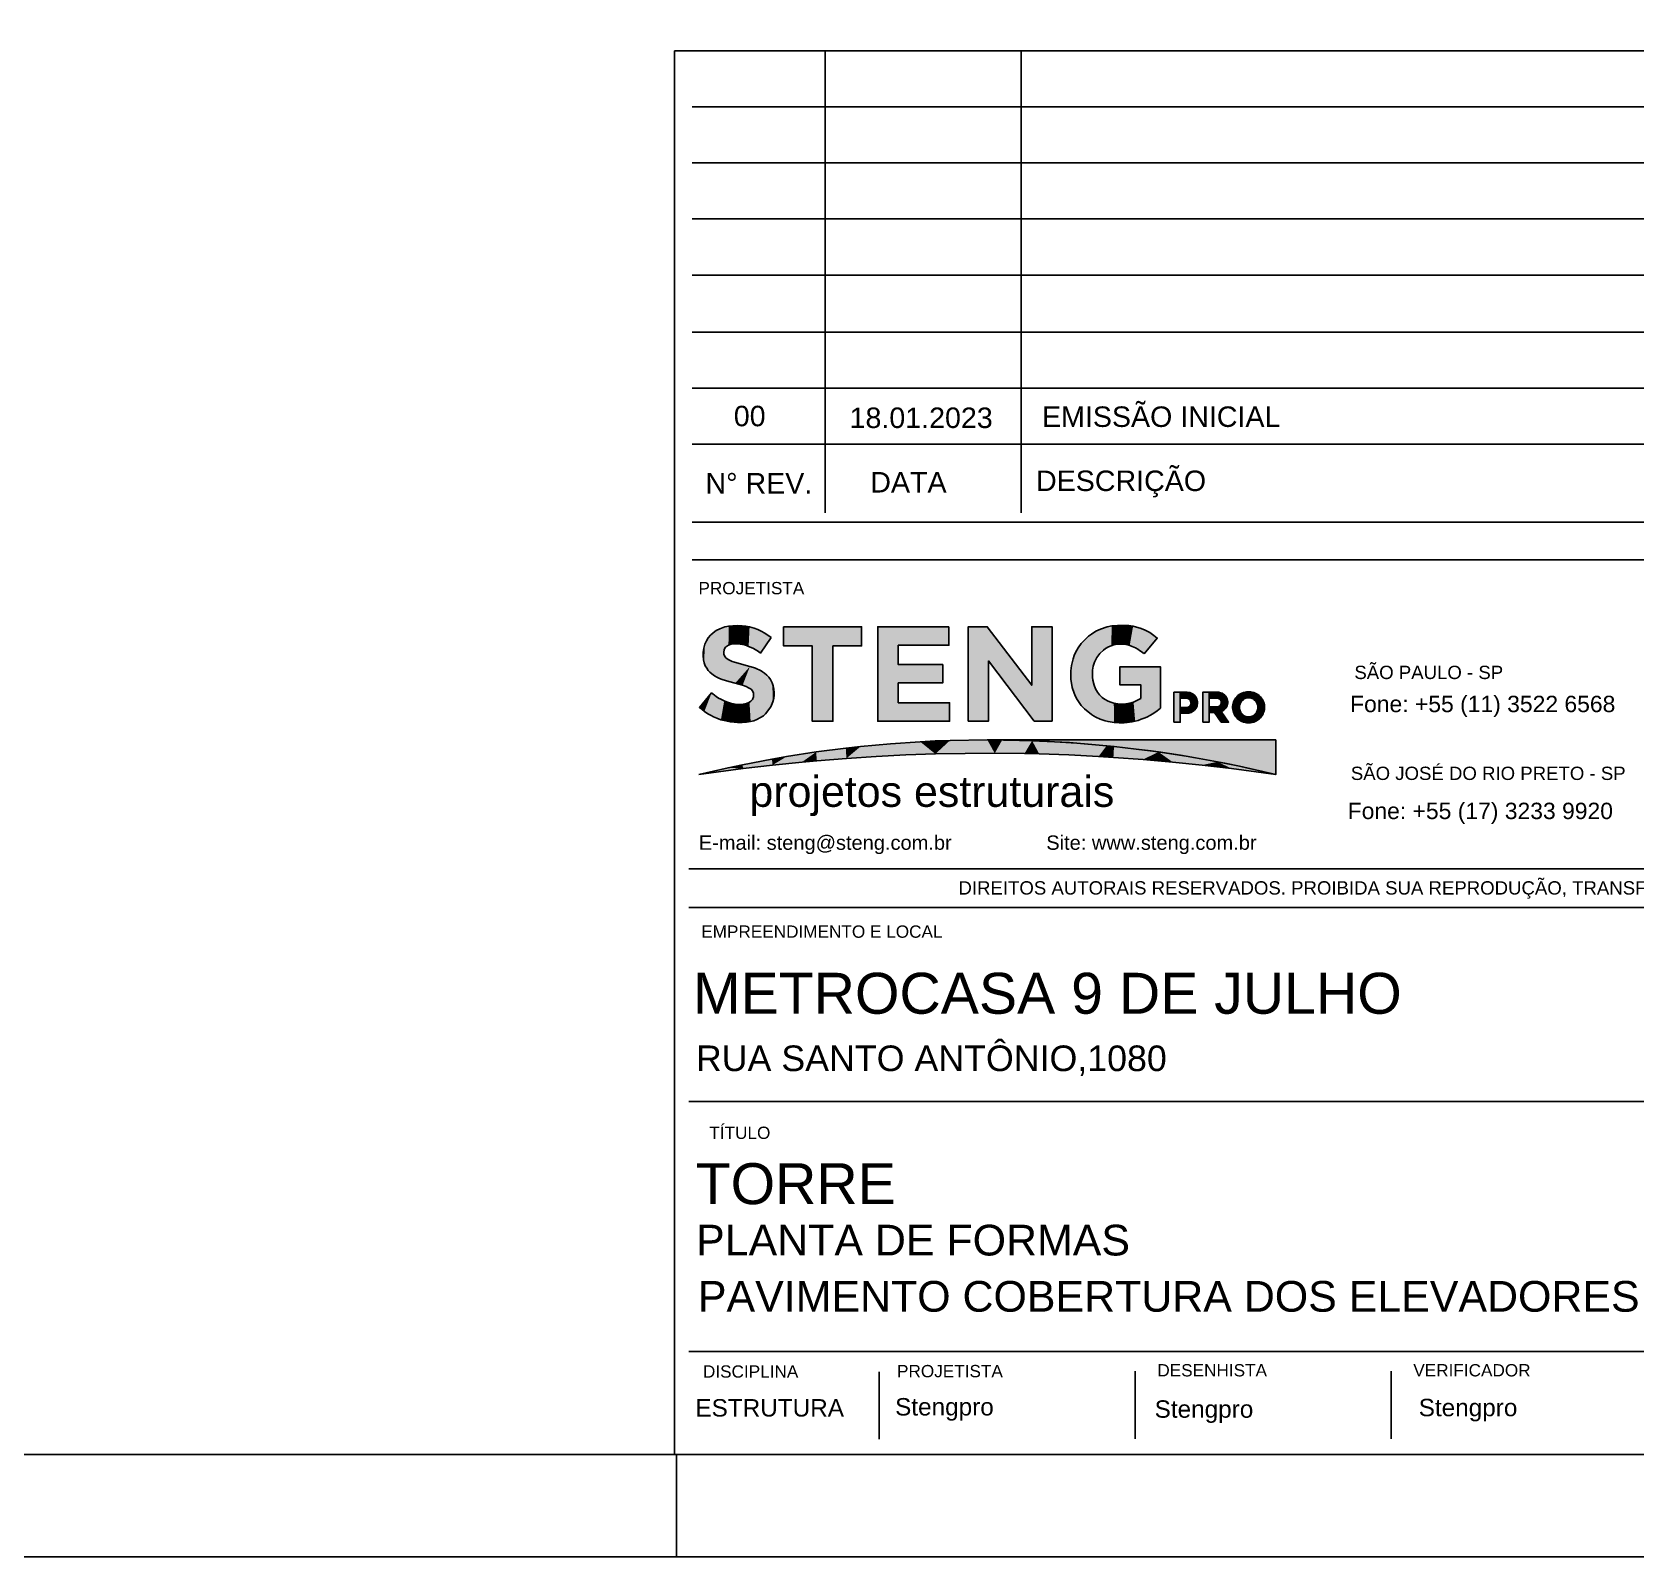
# Model space of a CAD drawing. Extents: x 0 to 95, y 0 to 59.4.
# Drawn here: x 70.21 to 85.87, y 0 to 14.89 of the extents above; entities that cross this region are included whole.
import ezdxf

# ---------------------------------------------------------------- set-up
doc = ezdxf.new("R2010")
doc.units = 0
doc.header["$MEASUREMENT"] = 0
for name, color, linetype in [('1', 1, 'CONTINUOUS'), ('14', 170, 'CONTINUOUS'), ('15', 8, 'CONTINUOUS'), ('16', 10, 'CONTINUOUS'), ('2', 2, 'CONTINUOUS'), ('4', 4, 'CONTINUOUS'), ('5', 5, 'CONTINUOUS'), ('7', 7, 'CONTINUOUS')]:
    doc.layers.add(name, color=color, linetype=linetype)
doc.styles.add('TQS_ARIAL', font='arial.ttf')

msp = doc.modelspace()

# ---------------------------------------------------------------- linework, layer by layer
at = {"layer": '1', "linetype": 'Continuous'}
for p, q in [((93.979955, 14.706726), (76.479955, 14.706726)), ((76.479955, 14.706726), (76.479955, 1.000071)), ((77.951957, 10.195568), (77.951957, 14.706726)), ((79.864521, 14.706726), (79.864521, 10.195568)), ((93.979955, 14.159495), (76.651957, 14.159495)), ((76.651957, 13.612263), (93.979955, 13.612263)), ((93.979955, 13.065031), (76.651957, 13.065031)), ((76.651957, 12.517799), (93.979955, 12.517799)), ((93.979955, 11.960198), (76.651957, 11.960198)), ((76.651957, 11.412966), (93.979955, 11.412966)), ((93.979955, 10.865734), (76.651957, 10.865734)), ((76.651957, 10.102805), (93.979955, 10.102805)), ((93.979955, 9.736183), (76.651957, 9.736183)), ((76.619955, 6.718378), (93.841331, 6.718378)), ((93.839955, 6.341537), (76.619955, 6.341537)), ((76.619955, 4.44651), (89.784446, 4.44651)), ((93.839955, 2.007086), (76.619955, 2.007086)), ((78.479955, 1.148657), (78.479955, 1.808902)), ((78.479955, 1.148657), (78.479955, 1.808902)), ((80.979955, 1.152926), (80.979955, 1.81317)), ((83.479955, 1.152926), (83.479955, 1.81317))]:
    msp.add_line(p, q, dxfattribs=at)
msp.add_lwpolyline([(39.500016, 59.400071), (58.000016, 59.400071), (58.000016, 58.400071), (58.000016, 59.400071), (76.500016, 59.400071), (76.500016, 58.400071), (76.500016, 59.400071), (95.000016, 59.400071), (94.000016, 59.400071), (95.000016, 59.400071), (95.000016, 29.700071), (94.000016, 29.700071), (95.000016, 29.700071), (95.000016, 0.000071), (76.500016, 0.000071), (76.500016, 1.000071), (76.500016, 0.000071), (58.000016, 0.000071), (58.000016, 1.000071), (58.000016, 0.000071), (39.500016, 0.000071)], dxfattribs=at)
at = {"layer": '14', "linetype": 'Continuous'}
for points in [[(77.423563, 8.97764), (77.360777, 9.021723), (77.3271, 9.040141), (77.292147, 9.056004), (77.25611, 9.069223), (77.212965, 9.081206), (77.176383, 9.088253), (77.140019, 9.092749), (77.094253, 9.095007), (77.048455, 9.093519), (77.009994, 9.089347), (76.970843, 9.08145), (76.922194, 9.06404), (76.887814, 9.045808), (76.855987, 9.023525), (76.831882, 9.002254), (76.808538, 8.973503), (76.791873, 8.946478), (76.776662, 8.912711), (76.765724, 8.874436), (76.760608, 8.835227), (76.759555, 8.800279), (76.762265, 8.761117), (76.768926, 8.73222), (76.780522, 8.702217), (76.793885, 8.678093), (76.809003, 8.657297), (76.824849, 8.640545), (76.844207, 8.623787), (76.871357, 8.604278), (76.892949, 8.591522), (76.917837, 8.579416), (76.946655, 8.568448), (76.978844, 8.558907), (77.011225, 8.549488), (77.072572, 8.531642), (77.144771, 8.511188), (77.178269, 8.498351), (77.201975, 8.487484), (77.227166, 8.47296), (77.239873, 8.45885), (77.249651, 8.435916), (77.250625, 8.399511), (77.24118, 8.372915), (77.226755, 8.355717), (77.212395, 8.346026), (77.182885, 8.334587), (77.149676, 8.326962), (77.124158, 8.324491), (77.092617, 8.32535), (77.054379, 8.331152), (77.026815, 8.337091), (76.995981, 8.34617), (76.964699, 8.358227), (76.930709, 8.374889), (76.909927, 8.387145), (76.887948, 8.402022), (76.854817, 8.427102), (76.841601, 8.437106), (76.723771, 8.294995), (76.745, 8.276823), (76.771609, 8.256418), (76.794665, 8.240631), (76.812896, 8.229277), (76.837161, 8.215577), (76.861908, 8.203151), (76.893763, 8.189273), (76.932997, 8.175381), (76.964828, 8.166393), (77.023886, 8.154551), (77.061413, 8.150145), (77.096343, 8.148182), (77.139738, 8.148571), (77.181261, 8.151893), (77.223386, 8.158243), (77.253458, 8.165664), (77.284454, 8.177993), (77.320544, 8.196944), (77.347394, 8.214805), (77.368592, 8.231623), (77.421309, 8.299933), (77.441262, 8.349128), (77.449874, 8.386843), (77.452839, 8.413658), (77.453273, 8.440531), (77.450428, 8.472858), (77.443946, 8.504656), (77.433909, 8.535517), (77.417717, 8.568721), (77.399352, 8.59102), (77.379786, 8.610894), (77.358573, 8.628997), (77.33789, 8.643857), (77.32641, 8.651112), (77.306902, 8.661945), (77.291804, 8.669167), (77.271128, 8.677556), (77.24992, 8.68449), (77.215575, 8.694321), (77.065725, 8.737398), (77.041949, 8.743729), (77.021789, 8.75222), (77.002903, 8.763258), (76.981572, 8.780349), (76.973866, 8.788118), (76.962815, 8.813074), (76.96027, 8.831694), (76.965717, 8.862334), (76.978283, 8.882333), (77.006353, 8.903981), (77.034489, 8.912466), (77.065062, 8.916919), (77.104281, 8.91683), (77.122506, 8.914582), (77.163608, 8.904925), (77.18388, 8.898596), (77.203848, 8.891365), (77.228319, 8.881078), (77.252175, 8.869437), (77.268851, 8.860272), (77.284398, 8.850932), (77.300918, 8.840068), (77.319315, 8.826767), (77.423563, 8.97764)], [(81.066454, 8.818997), (81.194664, 8.971745), (81.162441, 8.997945), (81.121064, 9.02571), (81.077122, 9.049207), (81.03886, 9.065356), (80.958977, 9.087845), (80.91791, 9.094028), (80.851133, 9.096853), (80.805091, 9.095571), (80.75085, 9.090996), (80.705104, 9.08226), (80.640538, 9.060754), (80.594512, 9.03865), (80.55114, 9.011706), (80.523953, 8.991208), (80.486116, 8.956923), (80.452201, 8.918755), (80.422605, 8.877148), (80.397674, 8.83259), (80.383791, 8.8015), (80.372184, 8.769491), (80.356027, 8.703383), (80.350243, 8.652653), (80.349409, 8.610004), (80.351524, 8.567021), (80.355975, 8.532878), (80.364949, 8.49079), (80.383744, 8.433569), (80.397649, 8.402069), (80.413769, 8.371644), (80.432022, 8.342449), (80.452314, 8.314632), (80.482493, 8.281733), (80.552424, 8.225023), (80.572757, 8.212195), (80.593706, 8.200397), (80.637237, 8.180009), (80.686165, 8.16404), (80.71494, 8.157062), (80.773366, 8.14753), (80.822588, 8.144149), (80.87192, 8.144943), (80.901424, 8.147421), (80.950197, 8.154869), (80.979097, 8.16131), (81.007632, 8.169209), (81.037685, 8.179122), (81.065493, 8.189733), (81.092724, 8.201748), (81.129743, 8.220866), (81.160321, 8.239319), (81.194489, 8.263163), (81.226869, 8.289382), (81.226869, 8.690523), (80.829084, 8.690523), (80.829084, 8.516781), (81.033061, 8.516781), (81.033061, 8.383771), (81.008019, 8.36817), (80.963461, 8.347444), (80.925871, 8.335883), (80.887154, 8.328974), (80.83805, 8.327029), (80.808646, 8.329451), (80.770016, 8.33683), (80.74179, 8.345417), (80.714464, 8.356542), (80.679823, 8.375162), (80.657121, 8.392704), (80.630819, 8.419855), (80.611738, 8.444928), (80.592579, 8.477515), (80.577799, 8.512307), (80.565325, 8.561113), (80.561879, 8.592432), (80.562484, 8.658032), (80.570044, 8.69838), (80.58298, 8.737339), (80.60526, 8.781255), (80.63435, 8.820989), (80.669483, 8.855494), (80.689033, 8.870497), (80.718954, 8.887149), (80.74423, 8.897728), (80.770429, 8.905756), (80.804082, 8.912085), (80.831407, 8.914123), (80.865626, 8.912857), (80.906092, 8.905778), (80.925819, 8.900006), (80.948446, 8.891394), (80.981603, 8.875964), (81.004007, 8.863573), (81.022619, 8.851944), (81.037677, 8.841564), (81.062264, 8.82254)], [(77.545375, 9.082331), (78.307558, 9.082331), (78.307558, 8.896464), (78.027002, 8.896464), (78.027002, 8.16086), (77.824618, 8.16086), (77.824618, 8.896464), (77.545375, 8.896464), (77.545375, 9.082331)], [(79.159363, 9.082331), (78.464919, 9.082331), (78.464919, 8.16086), (79.165502, 8.16086), (79.165502, 8.340464), (78.664217, 8.340464), (78.664217, 8.535431), (79.09985, 8.535431), (79.09985, 8.71385), (78.664217, 8.71385), (78.664217, 8.902988), (79.159363, 8.902988), (79.159363, 9.082331)], [(79.348925, 8.16234), (79.348925, 9.082331), (79.534019, 9.082331), (79.968351, 8.512042), (79.968351, 9.082331), (80.167258, 9.082331), (80.167258, 8.16234), (79.992568, 8.16234), (79.547816, 8.748717), (79.547816, 8.16234), (79.348925, 8.16234)]]:
    msp.add_lwpolyline(points, dxfattribs=at)
for points in [[(76.970843, 9.08145), (76.978283, 8.882333), (77.009994, 9.089347)], [(77.006353, 8.903981), (77.009994, 9.089347), (76.978283, 8.882333)], [(77.034489, 8.912466), (77.009994, 9.089347), (77.006353, 8.903981)], [(77.034489, 8.912466), (77.048455, 9.093519), (77.009994, 9.089347)], [(77.065062, 8.916919), (77.048455, 9.093519), (77.034489, 8.912466)], [(77.065062, 8.916919), (77.094253, 9.095007), (77.048455, 9.093519)], [(77.104281, 8.91683), (77.094253, 9.095007), (77.065062, 8.916919)], [(77.104281, 8.91683), (77.140019, 9.092749), (77.094253, 9.095007)], [(77.122506, 8.914582), (77.140019, 9.092749), (77.104281, 8.91683)], [(77.163608, 8.904925), (77.140019, 9.092749), (77.122506, 8.914582)], [(77.163608, 8.904925), (77.176383, 9.088253), (77.140019, 9.092749)], [(77.18388, 8.898596), (77.176383, 9.088253), (77.163608, 8.904925)], [(77.176383, 9.088253), (77.18388, 8.898596), (77.212965, 9.081206)], [(80.705104, 9.08226), (80.718954, 8.887149), (80.75085, 9.090996)], [(80.718954, 8.887149), (80.74423, 8.897728), (80.75085, 9.090996)], [(80.74423, 8.897728), (80.770429, 8.905756), (80.75085, 9.090996)], [(80.770429, 8.905756), (80.805091, 9.095571), (80.75085, 9.090996)], [(80.804082, 8.912085), (80.805091, 9.095571), (80.770429, 8.905756)], [(80.831407, 8.914123), (80.805091, 9.095571), (80.804082, 8.912085)], [(80.831407, 8.914123), (80.851133, 9.096853), (80.805091, 9.095571)], [(80.865626, 8.912857), (80.851133, 9.096853), (80.831407, 8.914123)], [(80.851133, 9.096853), (80.865626, 8.912857), (80.91791, 9.094028)], [(80.865626, 8.912857), (80.906092, 8.905778), (80.91791, 9.094028)], [(80.906092, 8.905778), (80.925819, 8.900006), (80.91791, 9.094028)], [(80.925819, 8.900006), (80.958977, 9.087845), (80.91791, 9.094028)], [(80.925819, 8.900006), (80.948446, 8.891394), (80.958977, 9.087845)], [(80.948446, 8.891394), (80.981603, 8.875964), (80.958977, 9.087845)], [(80.958977, 9.087845), (80.981603, 8.875964), (81.03886, 9.065356)], [(76.780522, 8.702217), (76.791873, 8.946478), (76.776662, 8.912711)], [(76.793885, 8.678093), (76.791873, 8.946478), (76.780522, 8.702217)], [(76.793885, 8.678093), (76.808538, 8.973503), (76.791873, 8.946478)], [(76.809003, 8.657297), (76.808538, 8.973503), (76.793885, 8.678093)], [(76.809003, 8.657297), (76.831882, 9.002254), (76.808538, 8.973503)], [(76.809003, 8.657297), (76.824849, 8.640545), (76.831882, 9.002254)], [(76.824849, 8.640545), (76.844207, 8.623787), (76.831882, 9.002254)], [(76.831882, 9.002254), (76.844207, 8.623787), (76.855987, 9.023525)], [(76.844207, 8.623787), (76.871357, 8.604278), (76.855987, 9.023525)], [(76.855987, 9.023525), (76.871357, 8.604278), (76.887814, 9.045808)], [(76.871357, 8.604278), (76.892949, 8.591522), (76.887814, 9.045808)], [(76.887814, 9.045808), (76.892949, 8.591522), (76.922194, 9.06404)], [(76.892949, 8.591522), (76.917837, 8.579416), (76.922194, 9.06404)], [(76.922194, 9.06404), (76.917837, 8.579416), (76.946655, 8.568448)], [(76.970843, 9.08145), (76.922194, 9.06404), (76.946655, 8.568448)], [(76.970843, 9.08145), (76.946655, 8.568448), (76.96027, 8.831694)], [(76.970843, 9.08145), (76.96027, 8.831694), (76.965717, 8.862334)], [(76.970843, 9.08145), (76.965717, 8.862334), (76.978283, 8.882333)], [(77.18388, 8.898596), (77.203848, 8.891365), (77.212965, 9.081206)], [(77.203848, 8.891365), (77.228319, 8.881078), (77.212965, 9.081206)], [(77.228319, 8.881078), (77.25611, 9.069223), (77.212965, 9.081206)], [(77.228319, 8.881078), (77.252175, 8.869437), (77.25611, 9.069223)], [(77.252175, 8.869437), (77.268851, 8.860272), (77.25611, 9.069223)], [(77.25611, 9.069223), (77.268851, 8.860272), (77.292147, 9.056004)], [(77.268851, 8.860272), (77.284398, 8.850932), (77.292147, 9.056004)], [(77.292147, 9.056004), (77.284398, 8.850932), (77.300918, 8.840068)], [(77.3271, 9.040141), (77.292147, 9.056004), (77.300918, 8.840068)], [(77.3271, 9.040141), (77.300918, 8.840068), (77.319315, 8.826767)], [(77.3271, 9.040141), (77.319315, 8.826767), (77.423563, 8.97764)], [(77.3271, 9.040141), (77.423563, 8.97764), (77.360777, 9.021723)], [(77.824618, 8.896464), (77.545375, 8.896464), (78.307558, 9.082331)], [(78.307558, 9.082331), (77.545375, 8.896464), (77.545375, 9.082331)], [(78.027002, 8.896464), (77.824618, 8.896464), (78.307558, 9.082331)], [(78.307558, 9.082331), (78.307558, 8.896464), (78.027002, 8.896464)], [(78.664217, 8.902988), (79.159363, 9.082331), (78.464919, 9.082331)], [(78.664217, 8.902988), (78.464919, 9.082331), (78.664217, 8.340464)], [(78.664217, 8.340464), (78.464919, 9.082331), (78.464919, 8.16086)], [(78.664217, 8.902988), (79.159363, 8.902988), (79.159363, 9.082331)], [(79.348925, 9.082331), (79.534019, 9.082331), (79.348925, 8.16234)], [(79.534019, 9.082331), (79.547816, 8.16234), (79.348925, 8.16234)], [(79.547816, 8.16234), (79.534019, 9.082331), (79.547816, 8.748717)], [(79.534019, 9.082331), (79.968351, 8.512042), (79.547816, 8.748717)], [(79.968351, 8.512042), (80.167258, 9.082331), (79.992568, 8.16234)], [(79.968351, 8.512042), (79.968351, 9.082331), (80.167258, 9.082331)], [(79.992568, 8.16234), (80.167258, 9.082331), (80.167258, 8.16234)], [(80.452201, 8.918755), (80.452314, 8.314632), (80.486116, 8.956923)], [(80.452314, 8.314632), (80.482493, 8.281733), (80.486116, 8.956923)], [(80.552424, 8.225023), (80.486116, 8.956923), (80.482493, 8.281733)], [(80.552424, 8.225023), (80.523953, 8.991208), (80.486116, 8.956923)], [(80.552424, 8.225023), (80.55114, 9.011706), (80.523953, 8.991208)], [(80.594512, 9.03865), (80.55114, 9.011706), (80.562484, 8.658032)], [(80.552424, 8.225023), (80.562484, 8.658032), (80.55114, 9.011706)], [(80.594512, 9.03865), (80.562484, 8.658032), (80.570044, 8.69838)], [(80.594512, 9.03865), (80.570044, 8.69838), (80.58298, 8.737339)], [(80.594512, 9.03865), (80.58298, 8.737339), (80.60526, 8.781255)], [(80.594512, 9.03865), (80.60526, 8.781255), (80.640538, 9.060754)], [(80.63435, 8.820989), (80.640538, 9.060754), (80.60526, 8.781255)], [(80.669483, 8.855494), (80.640538, 9.060754), (80.63435, 8.820989)], [(80.669483, 8.855494), (80.705104, 9.08226), (80.640538, 9.060754)], [(80.689033, 8.870497), (80.705104, 9.08226), (80.669483, 8.855494)], [(80.689033, 8.870497), (80.718954, 8.887149), (80.705104, 9.08226)], [(80.981603, 8.875964), (81.004007, 8.863573), (81.03886, 9.065356)], [(81.03886, 9.065356), (81.004007, 8.863573), (81.022619, 8.851944)], [(81.022619, 8.851944), (81.037677, 8.841564), (81.03886, 9.065356)], [(81.037677, 8.841564), (81.066454, 8.818997), (81.03886, 9.065356)], [(81.03886, 9.065356), (81.066454, 8.818997), (81.077122, 9.049207)], [(81.066454, 8.818997), (81.194664, 8.971745), (81.077122, 9.049207)], [(81.077122, 9.049207), (81.194664, 8.971745), (81.121064, 9.02571)], [(81.194664, 8.971745), (81.162441, 8.997945), (81.121064, 9.02571)], [(76.760608, 8.835227), (76.759555, 8.800279), (76.762265, 8.761117)], [(76.762265, 8.761117), (76.765724, 8.874436), (76.760608, 8.835227)], [(76.768926, 8.73222), (76.765724, 8.874436), (76.762265, 8.761117)], [(76.768926, 8.73222), (76.776662, 8.912711), (76.765724, 8.874436)], [(76.780522, 8.702217), (76.776662, 8.912711), (76.768926, 8.73222)], [(76.96027, 8.831694), (76.946655, 8.568448), (76.978844, 8.558907)], [(76.962815, 8.813074), (76.96027, 8.831694), (76.978844, 8.558907)], [(76.973866, 8.788118), (76.962815, 8.813074), (76.978844, 8.558907)], [(76.981572, 8.780349), (76.973866, 8.788118), (76.978844, 8.558907)], [(77.011225, 8.549488), (76.981572, 8.780349), (76.978844, 8.558907)], [(77.011225, 8.549488), (77.002903, 8.763258), (76.981572, 8.780349)], [(78.027002, 8.16086), (77.824618, 8.16086), (78.027002, 8.896464)], [(77.824618, 8.16086), (77.824618, 8.896464), (78.027002, 8.896464)], [(78.664217, 8.902988), (78.664217, 8.340464), (78.664217, 8.535431)], [(78.664217, 8.902988), (78.664217, 8.535431), (78.664217, 8.71385)], [(80.372184, 8.769491), (80.383744, 8.433569), (80.383791, 8.8015)], [(80.383744, 8.433569), (80.397649, 8.402069), (80.383791, 8.8015)], [(80.383791, 8.8015), (80.397649, 8.402069), (80.397674, 8.83259)], [(80.397649, 8.402069), (80.413769, 8.371644), (80.397674, 8.83259)], [(80.397674, 8.83259), (80.413769, 8.371644), (80.422605, 8.877148)], [(80.413769, 8.371644), (80.432022, 8.342449), (80.422605, 8.877148)], [(80.422605, 8.877148), (80.432022, 8.342449), (80.452201, 8.918755)], [(80.432022, 8.342449), (80.452314, 8.314632), (80.452201, 8.918755)], [(77.021789, 8.75222), (77.002903, 8.763258), (77.011225, 8.549488)], [(77.072572, 8.531642), (77.021789, 8.75222), (77.011225, 8.549488)], [(77.041949, 8.743729), (77.021789, 8.75222), (77.072572, 8.531642)], [(77.065725, 8.737398), (77.041949, 8.743729), (77.072572, 8.531642)], [(77.215575, 8.694321), (77.065725, 8.737398), (77.072572, 8.531642)], [(77.215575, 8.694321), (77.072572, 8.531642), (77.144771, 8.511188)], [(77.215575, 8.694321), (77.144771, 8.511188), (77.178269, 8.498351)], [(77.215575, 8.694321), (77.178269, 8.498351), (77.201975, 8.487484)], [(77.215575, 8.694321), (77.201975, 8.487484), (77.227166, 8.47296)], [(77.24992, 8.68449), (77.215575, 8.694321), (77.227166, 8.47296)], [(77.24992, 8.68449), (77.227166, 8.47296), (77.239873, 8.45885)], [(77.24992, 8.68449), (77.239873, 8.45885), (77.249651, 8.435916)], [(77.24992, 8.68449), (77.249651, 8.435916), (77.250625, 8.399511)], [(77.271128, 8.677556), (77.24992, 8.68449), (77.250625, 8.399511)], [(77.271128, 8.677556), (77.250625, 8.399511), (77.253458, 8.165664)], [(77.271128, 8.677556), (77.253458, 8.165664), (77.284454, 8.177993)], [(77.271128, 8.677556), (77.284454, 8.177993), (77.291804, 8.669167)], [(77.320544, 8.196944), (77.291804, 8.669167), (77.284454, 8.177993)], [(77.320544, 8.196944), (77.306902, 8.661945), (77.291804, 8.669167)], [(77.320544, 8.196944), (77.32641, 8.651112), (77.306902, 8.661945)], [(77.320544, 8.196944), (77.347394, 8.214805), (77.32641, 8.651112)], [(77.33789, 8.643857), (77.32641, 8.651112), (77.347394, 8.214805)], [(77.33789, 8.643857), (77.347394, 8.214805), (77.358573, 8.628997)], [(77.358573, 8.628997), (77.347394, 8.214805), (77.368592, 8.231623)], [(77.358573, 8.628997), (77.368592, 8.231623), (77.379786, 8.610894)], [(78.664217, 8.71385), (78.664217, 8.535431), (79.09985, 8.535431)], [(78.664217, 8.71385), (79.09985, 8.535431), (79.09985, 8.71385)], [(79.547816, 8.748717), (79.968351, 8.512042), (79.992568, 8.16234)], [(80.350243, 8.652653), (80.349409, 8.610004), (80.351524, 8.567021)], [(80.350243, 8.652653), (80.351524, 8.567021), (80.356027, 8.703383)], [(80.351524, 8.567021), (80.355975, 8.532878), (80.356027, 8.703383)], [(80.355975, 8.532878), (80.364949, 8.49079), (80.356027, 8.703383)], [(80.356027, 8.703383), (80.364949, 8.49079), (80.372184, 8.769491)], [(80.364949, 8.49079), (80.383744, 8.433569), (80.372184, 8.769491)], [(80.552424, 8.225023), (80.561879, 8.592432), (80.562484, 8.658032)], [(81.226869, 8.690523), (80.829084, 8.690523), (81.033061, 8.516781)], [(80.829084, 8.690523), (80.829084, 8.516781), (81.033061, 8.516781)], [(81.226869, 8.690523), (81.033061, 8.516781), (81.033061, 8.383771)], [(81.226869, 8.690523), (81.033061, 8.383771), (81.037685, 8.179122)], [(81.226869, 8.690523), (81.037685, 8.179122), (81.065493, 8.189733)], [(81.226869, 8.690523), (81.065493, 8.189733), (81.092724, 8.201748)], [(81.226869, 8.690523), (81.092724, 8.201748), (81.129743, 8.220866)], [(81.226869, 8.690523), (81.129743, 8.220866), (81.160321, 8.239319)], [(81.226869, 8.690523), (81.160321, 8.239319), (81.194489, 8.263163)], [(81.226869, 8.690523), (81.194489, 8.263163), (81.226869, 8.289382)], [(77.379786, 8.610894), (77.368592, 8.231623), (77.421309, 8.299933)], [(77.379786, 8.610894), (77.421309, 8.299933), (77.399352, 8.59102)], [(77.399352, 8.59102), (77.421309, 8.299933), (77.417717, 8.568721)], [(77.417717, 8.568721), (77.421309, 8.299933), (77.433909, 8.535517)], [(77.421309, 8.299933), (77.441262, 8.349128), (77.433909, 8.535517)], [(77.433909, 8.535517), (77.441262, 8.349128), (77.443946, 8.504656)], [(77.441262, 8.349128), (77.449874, 8.386843), (77.443946, 8.504656)], [(77.443946, 8.504656), (77.449874, 8.386843), (77.450428, 8.472858)], [(77.449874, 8.386843), (77.452839, 8.413658), (77.450428, 8.472858)], [(77.450428, 8.472858), (77.452839, 8.413658), (77.453273, 8.440531)], [(80.552424, 8.225023), (80.572757, 8.212195), (80.561879, 8.592432)], [(80.572757, 8.212195), (80.565325, 8.561113), (80.561879, 8.592432)], [(80.577799, 8.512307), (80.565325, 8.561113), (80.572757, 8.212195)], [(80.593706, 8.200397), (80.577799, 8.512307), (80.572757, 8.212195)], [(80.592579, 8.477515), (80.577799, 8.512307), (80.593706, 8.200397)], [(80.611738, 8.444928), (80.592579, 8.477515), (80.593706, 8.200397)], [(76.723771, 8.294995), (76.745, 8.276823), (76.841601, 8.437106)], [(76.745, 8.276823), (76.771609, 8.256418), (76.841601, 8.437106)], [(76.771609, 8.256418), (76.794665, 8.240631), (76.841601, 8.437106)], [(76.794665, 8.240631), (76.812896, 8.229277), (76.841601, 8.437106)], [(76.812896, 8.229277), (76.837161, 8.215577), (76.841601, 8.437106)], [(76.837161, 8.215577), (76.861908, 8.203151), (76.841601, 8.437106)], [(76.861908, 8.203151), (76.854817, 8.427102), (76.841601, 8.437106)], [(76.887948, 8.402022), (76.854817, 8.427102), (76.861908, 8.203151)], [(76.893763, 8.189273), (76.887948, 8.402022), (76.861908, 8.203151)], [(76.909927, 8.387145), (76.887948, 8.402022), (76.893763, 8.189273)], [(76.932997, 8.175381), (76.909927, 8.387145), (76.893763, 8.189273)], [(76.930709, 8.374889), (76.909927, 8.387145), (76.932997, 8.175381)], [(76.930709, 8.374889), (76.932997, 8.175381), (76.964699, 8.358227)], [(76.964699, 8.358227), (76.932997, 8.175381), (76.964828, 8.166393)], [(76.964699, 8.358227), (76.964828, 8.166393), (76.995981, 8.34617)], [(76.995981, 8.34617), (76.964828, 8.166393), (77.023886, 8.154551)], [(76.995981, 8.34617), (77.023886, 8.154551), (77.026815, 8.337091)], [(77.026815, 8.337091), (77.023886, 8.154551), (77.061413, 8.150145)], [(77.061413, 8.150145), (77.054379, 8.331152), (77.026815, 8.337091)], [(77.092617, 8.32535), (77.054379, 8.331152), (77.061413, 8.150145)], [(77.096343, 8.148182), (77.092617, 8.32535), (77.061413, 8.150145)], [(77.124158, 8.324491), (77.092617, 8.32535), (77.096343, 8.148182)], [(77.139738, 8.148571), (77.124158, 8.324491), (77.096343, 8.148182)], [(77.149676, 8.326962), (77.124158, 8.324491), (77.139738, 8.148571)], [(77.181261, 8.151893), (77.149676, 8.326962), (77.139738, 8.148571)], [(77.182885, 8.334587), (77.149676, 8.326962), (77.181261, 8.151893)], [(77.223386, 8.158243), (77.182885, 8.334587), (77.181261, 8.151893)], [(77.212395, 8.346026), (77.182885, 8.334587), (77.223386, 8.158243)], [(77.212395, 8.346026), (77.223386, 8.158243), (77.226755, 8.355717)], [(77.226755, 8.355717), (77.223386, 8.158243), (77.253458, 8.165664)], [(77.226755, 8.355717), (77.253458, 8.165664), (77.24118, 8.372915)], [(77.24118, 8.372915), (77.253458, 8.165664), (77.250625, 8.399511)], [(78.664217, 8.340464), (78.464919, 8.16086), (79.165502, 8.16086)], [(78.664217, 8.340464), (79.165502, 8.16086), (79.165502, 8.340464)], [(80.637237, 8.180009), (80.611738, 8.444928), (80.593706, 8.200397)], [(80.637237, 8.180009), (80.630819, 8.419855), (80.611738, 8.444928)], [(80.637237, 8.180009), (80.657121, 8.392704), (80.630819, 8.419855)], [(80.637237, 8.180009), (80.686165, 8.16404), (80.657121, 8.392704)], [(80.679823, 8.375162), (80.657121, 8.392704), (80.686165, 8.16404)], [(80.679823, 8.375162), (80.686165, 8.16404), (80.714464, 8.356542)], [(80.714464, 8.356542), (80.686165, 8.16404), (80.71494, 8.157062)], [(80.714464, 8.356542), (80.71494, 8.157062), (80.74179, 8.345417)], [(80.74179, 8.345417), (80.71494, 8.157062), (80.773366, 8.14753)], [(80.773366, 8.14753), (80.770016, 8.33683), (80.74179, 8.345417)], [(80.808646, 8.329451), (80.770016, 8.33683), (80.773366, 8.14753)], [(80.822588, 8.144149), (80.808646, 8.329451), (80.773366, 8.14753)], [(80.83805, 8.327029), (80.808646, 8.329451), (80.822588, 8.144149)], [(80.87192, 8.144943), (80.83805, 8.327029), (80.822588, 8.144149)], [(80.887154, 8.328974), (80.83805, 8.327029), (80.87192, 8.144943)], [(80.901424, 8.147421), (80.887154, 8.328974), (80.87192, 8.144943)], [(80.925871, 8.335883), (80.887154, 8.328974), (80.901424, 8.147421)], [(80.950197, 8.154869), (80.925871, 8.335883), (80.901424, 8.147421)], [(80.963461, 8.347444), (80.925871, 8.335883), (80.950197, 8.154869)], [(80.979097, 8.16131), (80.963461, 8.347444), (80.950197, 8.154869)], [(81.008019, 8.36817), (80.963461, 8.347444), (80.979097, 8.16131)], [(81.008019, 8.36817), (80.979097, 8.16131), (81.007632, 8.169209)], [(81.008019, 8.36817), (81.007632, 8.169209), (81.037685, 8.179122)], [(81.008019, 8.36817), (81.037685, 8.179122), (81.033061, 8.383771)]]:
    msp.add_solid(points, dxfattribs=at)
at = {"layer": '15', "linetype": 'Continuous'}
for points in [[(81.357225, 8.150268), (81.419602, 8.150268), (81.419602, 8.443774), (81.357225, 8.443774), (81.357225, 8.150268)], [(81.419602, 8.239369), (81.488308, 8.239475), (81.502687, 8.240634), (81.525947, 8.247074), (81.544802, 8.257372), (81.559279, 8.270014), (81.573924, 8.287317), (81.585092, 8.311796), (81.588696, 8.339013), (81.588696, 8.354484), (81.582239, 8.37949), (81.569365, 8.401977), (81.558, 8.414494), (81.545076, 8.426023), (81.525852, 8.434922), (81.513891, 8.440459), (81.488313, 8.443774), (81.419602, 8.443774), (81.419602, 8.386863), (81.47374, 8.386863), (81.492621, 8.383865), (81.507807, 8.376484), (81.517494, 8.366358), (81.525118, 8.334832), (81.519429, 8.317453), (81.510297, 8.305981), (81.4887, 8.295374), (81.451751, 8.293943), (81.419602, 8.293818), (81.419602, 8.239369)], [(81.639108, 8.150268), (81.701485, 8.150268), (81.701485, 8.443774), (81.639108, 8.443774), (81.639108, 8.150268)], [(81.820224, 8.341562), (81.882732, 8.351211), (81.882017, 8.365737), (81.87707, 8.379414), (81.872123, 8.39309), (81.863379, 8.404712), (81.854636, 8.416334), (81.842865, 8.424877), (81.831095, 8.43342), (81.813724, 8.438655), (81.796354, 8.443889), (81.701485, 8.443889), (81.701485, 8.386863), (81.778637, 8.386853), (81.789238, 8.385058), (81.797074, 8.380799), (81.804911, 8.376539), (81.812183, 8.368619), (81.818457, 8.355761), (81.820224, 8.341562)], [(81.818172, 8.149965), (81.891487, 8.149965), (81.819883, 8.254525), (81.829572, 8.259542), (81.84495, 8.269068), (81.86116, 8.283645), (81.866673, 8.291987), (81.87628, 8.311354), (81.880374, 8.32238), (81.883446, 8.336684), (81.882732, 8.351211), (81.820224, 8.341562), (81.815852, 8.324267), (81.812916, 8.319764), (81.80998, 8.31526), (81.79592, 8.304282), (81.782216, 8.299854), (81.701485, 8.299854), (81.701485, 8.245405), (81.753931, 8.245405), (81.818172, 8.149965)], [(82.086819, 8.390556), (82.075147, 8.389663), (82.060299, 8.386385), (82.043789, 8.379122), (82.036136, 8.374241), (82.016476, 8.355203), (82.01124, 8.347603), (82.003067, 8.330963), (81.998214, 8.312964), (81.997099, 8.303676), (81.99693, 8.296606), (81.930963, 8.296606), (81.930572, 8.304256), (81.93212, 8.319376), (81.936397, 8.335791), (81.939784, 8.348789), (81.945836, 8.361072), (81.953259, 8.376136), (81.963177, 8.388933), (81.972011, 8.400331), (81.983141, 8.41094), (81.995297, 8.420414), (82.008357, 8.428658), (82.022193, 8.43559), (82.036665, 8.441142), (82.066943, 8.447896), (82.082578, 8.449028), (82.086819, 8.448925), (82.086819, 8.390556)], [(82.086819, 8.390556), (82.09849, 8.389663), (82.113338, 8.386385), (82.129848, 8.379122), (82.137501, 8.374241), (82.157161, 8.355203), (82.162397, 8.347603), (82.170571, 8.330963), (82.175423, 8.312964), (82.176538, 8.303676), (82.176707, 8.296606), (82.242674, 8.296606), (82.243065, 8.304256), (82.241517, 8.319376), (82.23724, 8.335791), (82.233853, 8.348789), (82.227801, 8.361072), (82.220378, 8.376136), (82.21046, 8.388933), (82.201626, 8.400331), (82.190496, 8.41094), (82.178341, 8.420414), (82.16528, 8.428658), (82.151445, 8.43559), (82.136972, 8.441142), (82.106694, 8.447896), (82.091059, 8.449028), (82.086819, 8.448925), (82.086819, 8.390556)], [(82.086819, 8.202655), (82.075147, 8.203548), (82.060299, 8.206826), (82.043789, 8.21409), (82.036136, 8.218971), (82.016476, 8.238008), (82.01124, 8.245609), (82.003067, 8.262248), (81.998214, 8.280247), (81.997099, 8.289535), (81.99693, 8.296606), (81.930963, 8.296606), (81.930572, 8.288955), (81.93212, 8.273835), (81.936397, 8.25742), (81.939784, 8.244422), (81.945836, 8.232139), (81.953259, 8.217075), (81.963177, 8.204278), (81.972011, 8.192881), (81.983141, 8.182271), (81.995297, 8.172797), (82.008357, 8.164553), (82.022193, 8.157621), (82.036665, 8.15207), (82.066943, 8.145316), (82.082578, 8.144183), (82.086819, 8.144287), (82.086819, 8.202655)], [(82.086819, 8.202655), (82.09849, 8.203548), (82.113338, 8.206826), (82.129848, 8.21409), (82.137501, 8.218971), (82.157161, 8.238008), (82.162397, 8.245609), (82.170571, 8.262248), (82.175423, 8.280247), (82.176538, 8.289535), (82.176707, 8.296606), (82.242674, 8.296606), (82.243065, 8.288955), (82.241517, 8.273835), (82.23724, 8.25742), (82.233853, 8.244422), (82.227801, 8.232139), (82.220378, 8.217075), (82.21046, 8.204278), (82.201626, 8.192881), (82.190496, 8.182271), (82.178341, 8.172797), (82.16528, 8.164553), (82.151445, 8.157621), (82.136972, 8.15207), (82.106694, 8.145316), (82.091059, 8.144183), (82.086819, 8.144287), (82.086819, 8.202655)], [(82.351997, 7.978725), (79.534985, 7.978725), (79.850321, 7.973665), (80.045312, 7.967754), (80.190988, 7.960592), (80.336564, 7.95164), (80.554696, 7.934863), (80.772481, 7.91407), (80.989846, 7.889268), (81.134487, 7.870511), (81.350988, 7.839048), (81.494985, 7.815859), (81.710418, 7.777765), (81.853635, 7.750166), (81.996502, 7.72081), (82.067797, 7.705475), (82.210099, 7.673493), (82.351997, 7.639765), (82.351997, 7.978725)]]:
    msp.add_lwpolyline(points, dxfattribs=at)
for points in [[(81.357225, 8.150268), (81.419602, 8.150268), (81.419602, 8.443774)], [(81.357225, 8.150268), (81.419602, 8.443774), (81.357225, 8.443774)], [(81.357225, 8.150268), (81.357225, 8.443774), (81.357225, 8.150268)], [(81.419602, 8.443774), (81.47374, 8.386863), (81.488313, 8.443774)], [(81.47374, 8.386863), (81.419602, 8.443774), (81.419602, 8.386863)], [(81.47374, 8.386863), (81.492621, 8.383865), (81.488313, 8.443774)], [(81.492621, 8.383865), (81.513891, 8.440459), (81.488313, 8.443774)], [(81.4887, 8.295374), (81.502687, 8.240634), (81.510297, 8.305981)], [(81.492621, 8.383865), (81.507807, 8.376484), (81.513891, 8.440459)], [(81.502687, 8.240634), (81.525947, 8.247074), (81.510297, 8.305981)], [(81.507807, 8.376484), (81.517494, 8.366358), (81.513891, 8.440459)], [(81.525947, 8.247074), (81.519429, 8.317453), (81.510297, 8.305981)], [(81.513891, 8.440459), (81.517494, 8.366358), (81.525852, 8.434922)], [(81.517494, 8.366358), (81.525118, 8.334832), (81.525852, 8.434922)], [(81.525118, 8.334832), (81.519429, 8.317453), (81.525947, 8.247074)], [(81.525852, 8.434922), (81.525118, 8.334832), (81.525947, 8.247074)], [(81.545076, 8.426023), (81.525852, 8.434922), (81.525947, 8.247074)], [(81.545076, 8.426023), (81.525947, 8.247074), (81.544802, 8.257372)], [(81.545076, 8.426023), (81.544802, 8.257372), (81.559279, 8.270014)], [(81.558, 8.414494), (81.545076, 8.426023), (81.559279, 8.270014)], [(81.558, 8.414494), (81.559279, 8.270014), (81.569365, 8.401977)], [(81.569365, 8.401977), (81.559279, 8.270014), (81.573924, 8.287317)], [(81.569365, 8.401977), (81.573924, 8.287317), (81.582239, 8.37949)], [(81.582239, 8.37949), (81.573924, 8.287317), (81.585092, 8.311796)], [(81.582239, 8.37949), (81.585092, 8.311796), (81.588696, 8.354484)], [(81.588696, 8.354484), (81.585092, 8.311796), (81.588696, 8.339013)], [(81.639108, 8.150268), (81.701485, 8.150268), (81.701485, 8.443774)], [(81.639108, 8.150268), (81.701485, 8.443774), (81.639108, 8.443774)], [(81.639108, 8.150268), (81.639108, 8.443774), (81.639108, 8.150268)], [(81.701485, 8.443889), (81.701485, 8.386863), (81.778637, 8.386853)], [(81.701485, 8.443889), (81.778637, 8.386853), (81.796354, 8.443889)], [(81.778637, 8.386853), (81.789238, 8.385058), (81.796354, 8.443889)], [(81.818172, 8.149965), (81.79592, 8.304282), (81.782216, 8.299854)], [(81.789238, 8.385058), (81.797074, 8.380799), (81.796354, 8.443889)], [(81.818172, 8.149965), (81.80998, 8.31526), (81.79592, 8.304282)], [(81.796354, 8.443889), (81.797074, 8.380799), (81.813724, 8.438655)], [(81.797074, 8.380799), (81.804911, 8.376539), (81.813724, 8.438655)], [(81.804911, 8.376539), (81.812183, 8.368619), (81.813724, 8.438655)], [(81.818172, 8.149965), (81.812916, 8.319764), (81.80998, 8.31526)], [(81.812183, 8.368619), (81.818457, 8.355761), (81.813724, 8.438655)], [(81.818172, 8.149965), (81.815852, 8.324267), (81.812916, 8.319764)], [(81.813724, 8.438655), (81.818457, 8.355761), (81.831095, 8.43342)], [(81.820224, 8.341562), (81.815852, 8.324267), (81.818172, 8.149965)], [(81.820224, 8.341562), (81.818172, 8.149965), (81.819883, 8.254525)], [(81.818457, 8.355761), (81.820224, 8.341562), (81.831095, 8.43342)], [(81.820224, 8.341562), (81.819883, 8.254525), (81.829572, 8.259542)], [(81.882732, 8.351211), (81.831095, 8.43342), (81.820224, 8.341562)], [(81.882732, 8.351211), (81.820224, 8.341562), (81.829572, 8.259542)], [(81.882732, 8.351211), (81.829572, 8.259542), (81.84495, 8.269068)], [(81.882732, 8.351211), (81.842865, 8.424877), (81.831095, 8.43342)], [(81.882732, 8.351211), (81.854636, 8.416334), (81.842865, 8.424877)], [(81.882732, 8.351211), (81.84495, 8.269068), (81.86116, 8.283645)], [(81.882732, 8.351211), (81.863379, 8.404712), (81.854636, 8.416334)], [(81.882732, 8.351211), (81.86116, 8.283645), (81.866673, 8.291987)], [(81.882732, 8.351211), (81.872123, 8.39309), (81.863379, 8.404712)], [(81.882732, 8.351211), (81.866673, 8.291987), (81.87628, 8.311354)], [(81.882732, 8.351211), (81.87707, 8.379414), (81.872123, 8.39309)], [(81.882732, 8.351211), (81.87628, 8.311354), (81.880374, 8.32238)], [(81.882732, 8.351211), (81.882017, 8.365737), (81.87707, 8.379414)], [(81.882732, 8.351211), (81.880374, 8.32238), (81.883446, 8.336684)], [(81.93212, 8.319376), (81.930963, 8.296606), (81.930572, 8.304256)], [(81.99693, 8.296606), (81.930963, 8.296606), (81.93212, 8.319376)], [(81.99693, 8.296606), (81.93212, 8.319376), (81.936397, 8.335791)], [(81.99693, 8.296606), (81.936397, 8.335791), (81.939784, 8.348789)], [(81.99693, 8.296606), (81.939784, 8.348789), (81.945836, 8.361072)], [(81.99693, 8.296606), (81.945836, 8.361072), (81.953259, 8.376136)], [(81.99693, 8.296606), (81.953259, 8.376136), (81.963177, 8.388933)], [(81.99693, 8.296606), (81.963177, 8.388933), (81.972011, 8.400331)], [(81.99693, 8.296606), (81.972011, 8.400331), (81.983141, 8.41094)], [(81.99693, 8.296606), (81.983141, 8.41094), (81.995297, 8.420414)], [(82.008357, 8.428658), (81.997099, 8.303676), (81.995297, 8.420414)], [(81.99693, 8.296606), (81.995297, 8.420414), (81.997099, 8.303676)], [(82.008357, 8.428658), (81.998214, 8.312964), (81.997099, 8.303676)], [(82.008357, 8.428658), (82.003067, 8.330963), (81.998214, 8.312964)], [(82.008357, 8.428658), (82.01124, 8.347603), (82.003067, 8.330963)], [(82.008357, 8.428658), (82.022193, 8.43559), (82.01124, 8.347603)], [(82.016476, 8.355203), (82.01124, 8.347603), (82.022193, 8.43559)], [(82.016476, 8.355203), (82.022193, 8.43559), (82.036136, 8.374241)], [(82.036136, 8.374241), (82.022193, 8.43559), (82.036665, 8.441142)], [(82.036136, 8.374241), (82.036665, 8.441142), (82.043789, 8.379122)], [(82.043789, 8.379122), (82.036665, 8.441142), (82.066943, 8.447896)], [(82.066943, 8.447896), (82.060299, 8.386385), (82.043789, 8.379122)], [(82.075147, 8.389663), (82.060299, 8.386385), (82.066943, 8.447896)], [(82.082578, 8.449028), (82.075147, 8.389663), (82.066943, 8.447896)], [(82.086819, 8.390556), (82.075147, 8.389663), (82.082578, 8.449028)], [(82.086819, 8.448925), (82.086819, 8.390556), (82.082578, 8.449028)], [(82.086819, 8.390556), (82.091059, 8.449028), (82.086819, 8.448925)], [(82.09849, 8.389663), (82.091059, 8.449028), (82.086819, 8.390556)], [(82.09849, 8.389663), (82.106694, 8.447896), (82.091059, 8.449028)], [(82.113338, 8.386385), (82.106694, 8.447896), (82.09849, 8.389663)], [(82.113338, 8.386385), (82.136972, 8.441142), (82.106694, 8.447896)], [(82.113338, 8.386385), (82.129848, 8.379122), (82.136972, 8.441142)], [(82.129848, 8.379122), (82.137501, 8.374241), (82.136972, 8.441142)], [(82.136972, 8.441142), (82.137501, 8.374241), (82.151445, 8.43559)], [(82.137501, 8.374241), (82.157161, 8.355203), (82.151445, 8.43559)], [(82.151445, 8.43559), (82.157161, 8.355203), (82.16528, 8.428658)], [(82.157161, 8.355203), (82.162397, 8.347603), (82.16528, 8.428658)], [(82.16528, 8.428658), (82.162397, 8.347603), (82.170571, 8.330963)], [(82.178341, 8.420414), (82.16528, 8.428658), (82.170571, 8.330963)], [(82.178341, 8.420414), (82.170571, 8.330963), (82.175423, 8.312964)], [(82.178341, 8.420414), (82.175423, 8.312964), (82.176538, 8.303676)], [(82.178341, 8.420414), (82.176538, 8.303676), (82.176707, 8.296606)], [(82.242674, 8.296606), (82.178341, 8.420414), (82.176707, 8.296606)], [(82.242674, 8.296606), (82.190496, 8.41094), (82.178341, 8.420414)], [(82.242674, 8.296606), (82.201626, 8.400331), (82.190496, 8.41094)], [(82.242674, 8.296606), (82.21046, 8.388933), (82.201626, 8.400331)], [(82.242674, 8.296606), (82.220378, 8.376136), (82.21046, 8.388933)], [(82.242674, 8.296606), (82.227801, 8.361072), (82.220378, 8.376136)], [(82.242674, 8.296606), (82.233853, 8.348789), (82.227801, 8.361072)], [(82.242674, 8.296606), (82.23724, 8.335791), (82.233853, 8.348789)], [(82.242674, 8.296606), (82.241517, 8.319376), (82.23724, 8.335791)], [(82.242674, 8.296606), (82.243065, 8.304256), (82.241517, 8.319376)], [(81.419602, 8.293818), (81.419602, 8.239369), (81.451751, 8.293943)], [(81.419602, 8.239369), (81.488308, 8.239475), (81.451751, 8.293943)], [(81.451751, 8.293943), (81.488308, 8.239475), (81.4887, 8.295374)], [(81.488308, 8.239475), (81.502687, 8.240634), (81.4887, 8.295374)], [(81.782216, 8.299854), (81.701485, 8.299854), (81.701485, 8.245405)], [(81.782216, 8.299854), (81.701485, 8.245405), (81.753931, 8.245405)], [(81.818172, 8.149965), (81.782216, 8.299854), (81.753931, 8.245405)], [(81.891487, 8.149965), (81.819883, 8.254525), (81.818172, 8.149965)], [(81.93212, 8.273835), (81.930963, 8.296606), (81.930572, 8.288955)], [(81.99693, 8.296606), (81.930963, 8.296606), (81.93212, 8.273835)], [(81.99693, 8.296606), (81.93212, 8.273835), (81.936397, 8.25742)], [(81.99693, 8.296606), (81.936397, 8.25742), (81.939784, 8.244422)], [(81.99693, 8.296606), (81.939784, 8.244422), (81.945836, 8.232139)], [(81.99693, 8.296606), (81.945836, 8.232139), (81.953259, 8.217075)], [(81.99693, 8.296606), (81.953259, 8.217075), (81.963177, 8.204278)], [(81.99693, 8.296606), (81.963177, 8.204278), (81.972011, 8.192881)], [(81.99693, 8.296606), (81.972011, 8.192881), (81.983141, 8.182271)], [(81.99693, 8.296606), (81.983141, 8.182271), (81.995297, 8.172797)], [(81.99693, 8.296606), (81.995297, 8.172797), (81.997099, 8.289535)], [(82.008357, 8.164553), (81.997099, 8.289535), (81.995297, 8.172797)], [(82.008357, 8.164553), (81.998214, 8.280247), (81.997099, 8.289535)], [(82.008357, 8.164553), (82.003067, 8.262248), (81.998214, 8.280247)], [(82.008357, 8.164553), (82.01124, 8.245609), (82.003067, 8.262248)], [(82.008357, 8.164553), (82.022193, 8.157621), (82.01124, 8.245609)], [(82.016476, 8.238008), (82.01124, 8.245609), (82.022193, 8.157621)], [(82.016476, 8.238008), (82.022193, 8.157621), (82.036136, 8.218971)], [(82.036136, 8.218971), (82.022193, 8.157621), (82.036665, 8.15207)], [(82.036136, 8.218971), (82.036665, 8.15207), (82.043789, 8.21409)], [(82.043789, 8.21409), (82.036665, 8.15207), (82.066943, 8.145316)], [(82.066943, 8.145316), (82.060299, 8.206826), (82.043789, 8.21409)], [(82.075147, 8.203548), (82.060299, 8.206826), (82.066943, 8.145316)], [(82.082578, 8.144183), (82.075147, 8.203548), (82.066943, 8.145316)], [(82.086819, 8.202655), (82.075147, 8.203548), (82.082578, 8.144183)], [(82.086819, 8.144287), (82.086819, 8.202655), (82.082578, 8.144183)], [(82.09849, 8.203548), (82.091059, 8.144183), (82.086819, 8.202655)], [(82.086819, 8.202655), (82.091059, 8.144183), (82.086819, 8.144287)], [(82.09849, 8.203548), (82.106694, 8.145316), (82.091059, 8.144183)], [(82.113338, 8.206826), (82.106694, 8.145316), (82.09849, 8.203548)], [(82.113338, 8.206826), (82.136972, 8.15207), (82.106694, 8.145316)], [(82.113338, 8.206826), (82.129848, 8.21409), (82.136972, 8.15207)], [(82.129848, 8.21409), (82.137501, 8.218971), (82.136972, 8.15207)], [(82.136972, 8.15207), (82.137501, 8.218971), (82.151445, 8.157621)], [(82.137501, 8.218971), (82.157161, 8.238008), (82.151445, 8.157621)], [(82.151445, 8.157621), (82.157161, 8.238008), (82.16528, 8.164553)], [(82.157161, 8.238008), (82.162397, 8.245609), (82.16528, 8.164553)], [(82.16528, 8.164553), (82.162397, 8.245609), (82.170571, 8.262248)], [(82.178341, 8.172797), (82.16528, 8.164553), (82.170571, 8.262248)], [(82.178341, 8.172797), (82.170571, 8.262248), (82.175423, 8.280247)], [(82.178341, 8.172797), (82.175423, 8.280247), (82.176538, 8.289535)], [(82.178341, 8.172797), (82.176538, 8.289535), (82.176707, 8.296606)], [(82.242674, 8.296606), (82.178341, 8.172797), (82.176707, 8.296606)], [(82.242674, 8.296606), (82.190496, 8.182271), (82.178341, 8.172797)], [(82.242674, 8.296606), (82.201626, 8.192881), (82.190496, 8.182271)], [(82.242674, 8.296606), (82.21046, 8.204278), (82.201626, 8.192881)], [(82.242674, 8.296606), (82.220378, 8.217075), (82.21046, 8.204278)], [(82.242674, 8.296606), (82.227801, 8.232139), (82.220378, 8.217075)], [(82.242674, 8.296606), (82.233853, 8.244422), (82.227801, 8.232139)], [(82.242674, 8.296606), (82.23724, 8.25742), (82.233853, 8.244422)], [(82.242674, 8.296606), (82.241517, 8.273835), (82.23724, 8.25742)], [(82.242674, 8.296606), (82.243065, 8.288955), (82.241517, 8.273835)], [(82.351997, 7.978725), (79.534985, 7.978725), (79.850321, 7.973665)], [(82.351997, 7.978725), (79.850321, 7.973665), (80.045312, 7.967754)], [(82.351997, 7.978725), (80.045312, 7.967754), (80.190988, 7.960592)], [(82.351997, 7.978725), (80.190988, 7.960592), (80.336564, 7.95164)], [(82.351997, 7.978725), (80.336564, 7.95164), (80.554696, 7.934863)], [(82.351997, 7.978725), (80.554696, 7.934863), (80.772481, 7.91407)], [(82.351997, 7.978725), (80.772481, 7.91407), (80.989846, 7.889268)], [(82.351997, 7.978725), (80.989846, 7.889268), (81.134487, 7.870511)], [(82.351997, 7.978725), (81.134487, 7.870511), (81.350988, 7.839048)], [(82.351997, 7.978725), (81.350988, 7.839048), (81.494985, 7.815859)], [(82.351997, 7.978725), (81.494985, 7.815859), (81.710418, 7.777765)], [(82.351997, 7.978725), (81.710418, 7.777765), (81.853635, 7.750166)], [(82.351997, 7.978725), (81.853635, 7.750166), (81.996502, 7.72081)], [(82.351997, 7.978725), (81.996502, 7.72081), (82.067797, 7.705475)], [(82.351997, 7.978725), (82.067797, 7.705475), (82.210099, 7.673493)], [(82.351997, 7.978725), (82.210099, 7.673493), (82.351997, 7.639765)], [(82.351997, 7.978725), (82.351997, 7.639765), (82.351997, 7.978725)]]:
    msp.add_solid(points, dxfattribs=at)
at = {"layer": '16', "linetype": 'Continuous'}
msp.add_lwpolyline([(76.717973, 7.639765), (77.148913, 7.698649), (77.436899, 7.73248), (77.725363, 7.761962), (77.869754, 7.77507), (78.158811, 7.798016), (78.448181, 7.816598), (78.737799, 7.830812), (79.027598, 7.840654), (79.317513, 7.846123), (79.607478, 7.847217), (79.897425, 7.843935), (80.042372, 7.840654), (80.332172, 7.830812), (80.62179, 7.816598), (80.76651, 7.807852), (81.055732, 7.787088), (81.200217, 7.77507), (81.344608, 7.761962), (81.633071, 7.73248), (81.777128, 7.716107), (81.921057, 7.698649), (82.351997, 7.639765), (81.996502, 7.72081), (81.782069, 7.764185), (81.566873, 7.803602), (81.423022, 7.827675), (81.206718, 7.860467), (80.989846, 7.889268), (80.772481, 7.91407), (80.699929, 7.921447), (80.409309, 7.946494), (80.190988, 7.960592), (79.972444, 7.970664), (79.680834, 7.977829), (79.534985, 7.978725), (79.170411, 7.973127), (79.024659, 7.967754), (78.878983, 7.960592), (78.587951, 7.940902), (78.29749, 7.91407), (78.152528, 7.897981), (77.863253, 7.860467), (77.574986, 7.815859), (77.431285, 7.790904), (77.144857, 7.735707), (77.002173, 7.705475), (76.717973, 7.639765)], dxfattribs=at)
for points in [[(77.574986, 7.815859), (77.725363, 7.761962), (77.863253, 7.860467)], [(77.863253, 7.860467), (77.725363, 7.761962), (77.869754, 7.77507)], [(77.863253, 7.860467), (77.869754, 7.77507), (78.152528, 7.897981)], [(78.152528, 7.897981), (77.869754, 7.77507), (78.158811, 7.798016)], [(78.152528, 7.897981), (78.158811, 7.798016), (78.29749, 7.91407)], [(78.29749, 7.91407), (78.158811, 7.798016), (78.448181, 7.816598)], [(78.29749, 7.91407), (78.448181, 7.816598), (78.587951, 7.940902)], [(78.587951, 7.940902), (78.448181, 7.816598), (78.737799, 7.830812)], [(78.587951, 7.940902), (78.737799, 7.830812), (78.878983, 7.960592)], [(78.878983, 7.960592), (78.737799, 7.830812), (79.027598, 7.840654)], [(79.027598, 7.840654), (79.024659, 7.967754), (78.878983, 7.960592)], [(79.170411, 7.973127), (79.024659, 7.967754), (79.027598, 7.840654)], [(79.317513, 7.846123), (79.170411, 7.973127), (79.027598, 7.840654)], [(79.534985, 7.978725), (79.170411, 7.973127), (79.317513, 7.846123)], [(79.607478, 7.847217), (79.534985, 7.978725), (79.317513, 7.846123)], [(79.680834, 7.977829), (79.534985, 7.978725), (79.607478, 7.847217)], [(79.897425, 7.843935), (79.680834, 7.977829), (79.607478, 7.847217)], [(79.972444, 7.970664), (79.680834, 7.977829), (79.897425, 7.843935)], [(80.042372, 7.840654), (79.972444, 7.970664), (79.897425, 7.843935)], [(80.190988, 7.960592), (79.972444, 7.970664), (80.042372, 7.840654)], [(80.332172, 7.830812), (80.190988, 7.960592), (80.042372, 7.840654)], [(80.409309, 7.946494), (80.190988, 7.960592), (80.332172, 7.830812)], [(80.62179, 7.816598), (80.409309, 7.946494), (80.332172, 7.830812)], [(80.699929, 7.921447), (80.409309, 7.946494), (80.62179, 7.816598)], [(80.76651, 7.807852), (80.699929, 7.921447), (80.62179, 7.816598)], [(80.772481, 7.91407), (80.699929, 7.921447), (80.76651, 7.807852)], [(81.055732, 7.787088), (80.772481, 7.91407), (80.76651, 7.807852)], [(80.989846, 7.889268), (80.772481, 7.91407), (81.055732, 7.787088)], [(81.206718, 7.860467), (80.989846, 7.889268), (81.055732, 7.787088)], [(81.055732, 7.787088), (81.200217, 7.77507), (81.206718, 7.860467)], [(81.200217, 7.77507), (81.344608, 7.761962), (81.206718, 7.860467)], [(81.206718, 7.860467), (81.344608, 7.761962), (81.423022, 7.827675)], [(77.148913, 7.698649), (77.002173, 7.705475), (76.717973, 7.639765)], [(77.144857, 7.735707), (77.002173, 7.705475), (77.148913, 7.698649)], [(77.144857, 7.735707), (77.148913, 7.698649), (77.431285, 7.790904)], [(77.431285, 7.790904), (77.148913, 7.698649), (77.436899, 7.73248)], [(77.431285, 7.790904), (77.436899, 7.73248), (77.574986, 7.815859)], [(77.574986, 7.815859), (77.436899, 7.73248), (77.725363, 7.761962)], [(81.344608, 7.761962), (81.633071, 7.73248), (81.423022, 7.827675)], [(81.423022, 7.827675), (81.633071, 7.73248), (81.566873, 7.803602)], [(81.633071, 7.73248), (81.782069, 7.764185), (81.566873, 7.803602)], [(81.633071, 7.73248), (81.777128, 7.716107), (81.782069, 7.764185)], [(81.777128, 7.716107), (81.921057, 7.698649), (81.782069, 7.764185)], [(81.782069, 7.764185), (81.921057, 7.698649), (81.996502, 7.72081)], [(81.921057, 7.698649), (82.351997, 7.639765), (81.996502, 7.72081)]]:
    msp.add_solid(points, dxfattribs=at)
at = {"layer": '7', "linetype": 'Continuous'}
msp.add_lwpolyline([(2.500016, 58.400071), (94.000016, 58.400071), (94.000016, 1.000071), (2.500016, 1.000071), (2.500016, 58.400071)], dxfattribs=at)

# ---------------------------------------------------------------- texts
at = {"layer": '15', "linetype": 'Continuous', "style": 'TQS_ARIAL'}
msp.add_text('projetos estruturais', height=0.3, dxfattribs=at).set_placement((77.211495, 7.324496))
at = {"layer": '2', "linetype": 'Continuous', "style": 'TQS_ARIAL'}
for s, height, p in [('EMISSÃO INICIAL', 0.2, (80.068851, 11.034397)), ('00', 0.2, (77.058616, 11.040889)), ('18.01.2023', 0.2, (78.189598, 11.023758)), ('PROJETISTA', 0.12, (76.713438, 9.400081)), ('SÃO PAULO - SP', 0.13, (83.119906, 8.572329)), ('Fone: +55 (11) 3522 6568', 0.16, (83.077896, 8.24928)), ('SÃO JOSÉ DO RIO PRETO - SP', 0.13, (83.085187, 7.586767)), ('Fone: +55 (17) 3233 9920', 0.16, (83.054634, 7.204904)), ('E-mail: steng@steng.com.br                 Site: www.steng.com.br', 0.14, (76.716991, 6.904979)), ('DIREITOS AUTORAIS RESERVADOS. PROIBIDA SUA REPRODUÇÃO, TRANSFERÊNCIA TOTAL OU PARCIAL SEM PREVIA AUTORIZAÇÃO.', 0.13, (79.252935, 6.468146)), ('EMPREENDIMENTO E LOCAL', 0.12, (76.740763, 6.046296)), ('TÍTULO', 0.12, (76.819929, 4.081671)), ('DESENHISTA', 0.12, (81.195484, 1.762703)), ('VERIFICADOR', 0.12, (83.695484, 1.762703)), ('DISCIPLINA', 0.12, (76.757401, 1.750661)), ('PROJETISTA', 0.12, (78.652909, 1.754416))]:
    msp.add_text(s, height=height, dxfattribs=at).set_placement(p)
at = {"layer": '4', "linetype": 'Continuous', "style": 'TQS_ARIAL'}
for s, height, p in [('DESCRIÇÃO', 0.2, (80.010613, 10.408369)), ('N%%d REV.', 0.2, (76.782136, 10.384209)), ('DATA', 0.2, (78.3919, 10.394052)), ('RUA SANTO ANTÔNIO,1080', 0.25, (76.68876, 4.744089)), ('PLANTA DE FORMAS', 0.3, (76.690553, 2.943575)), ('PAVIMENTO COBERTURA DOS ELEVADORES E PLATIBANDA ', 0.3, (76.70824, 2.394566))]:
    msp.add_text(s, height=height, dxfattribs=at).set_placement(p)
at = {"layer": '5', "linetype": 'Continuous', "style": 'TQS_ARIAL'}
for s, height, p in [('METROCASA 9 DE JULHO', 0.4, (76.659204, 5.304142)), ('TORRE', 0.4, (76.686587, 3.444772)), ('ESTRUTURA', 0.17, (76.683609, 1.370922)), ('Stengpro', 0.17, (78.634153, 1.381114)), ('Stengpro', 0.17, (81.169081, 1.359007)), ('Stengpro', 0.17, (83.748223, 1.373745))]:
    msp.add_text(s, height=height, dxfattribs=at).set_placement(p)

doc.saveas('drawing.dxf')
